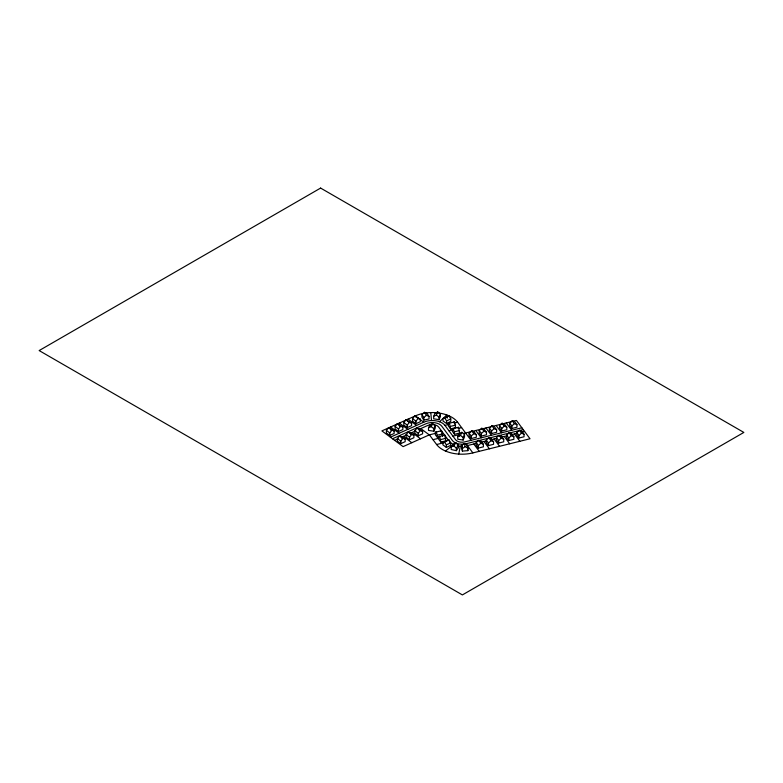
<?xml version="1.0" encoding="UTF-8"?>
<svg xmlns="http://www.w3.org/2000/svg" width="783" height="783" viewBox="0 0 783 783"><rect width="100%" height="100%" fill="white"/><g stroke="black" fill="none" stroke-linecap="round" stroke-linejoin="round"><path stroke-width="1.17" d="M458.721 454.081L460.355 446.163M428.507 427.89L429.887 424.797L432.568 423.505L435.24 425.59L435.24 428.135L433.86 431.218L428.507 430.425L428.507 427.89L431.188 426.598L432.568 423.505M433.684 416.302L435.064 413.209L437.736 411.917L440.418 414.011L440.418 416.546L439.038 419.639L433.684 418.836L433.684 416.302L436.356 415.01L437.736 411.917M433.86 431.218L433.86 428.683L435.24 425.59M439.038 419.639L439.038 417.104L440.418 414.011M457.781 436.689L459.161 433.606L461.843 432.304L464.515 434.399L464.515 436.934L463.135 440.026L457.781 439.234L457.781 436.689L460.463 435.397L461.843 432.304M463.135 440.026L463.135 437.491L464.515 434.399M451.214 446.956L453.269 444L455.833 442.894L458.398 445.184L458.398 447.719L456.352 450.685L451.214 449.501L451.214 446.956L453.778 445.86L455.833 442.894M456.352 450.685L456.352 448.14L458.398 445.184M386.381 430.386L388.564 427.714L394.133 430.944L394.133 433.488L389.777 435.446L386.381 432.921L386.381 430.386L389.777 432.901L389.777 435.446M389.777 432.901L391.95 430.229L394.133 430.944M395.102 426.471L397.284 423.799L402.854 427.029L402.854 429.564L398.498 431.521L395.102 429.006L395.102 426.471L398.498 428.986L398.498 431.521M398.498 428.986L400.681 426.314L402.854 427.029M403.822 422.556L406.005 419.884L411.584 423.114L411.584 425.649L407.219 427.606L403.822 425.091L403.822 422.556L407.219 425.071L407.219 427.606M407.219 425.071L409.401 422.399L411.584 423.114M412.553 418.631L414.736 415.959L420.305 419.199L420.305 421.734L415.939 423.691L412.553 421.176L412.553 418.631L415.939 421.156L415.939 423.691M397.402 438.568L399.584 435.896L405.163 439.126L405.163 441.671L400.798 443.628L397.402 441.113L397.402 438.568L400.798 441.093L400.798 443.628M415.939 421.156L418.122 418.484L420.305 419.199M400.798 441.093L402.981 438.421L405.163 439.126M406.132 434.653L408.305 431.981L413.884 435.211L413.884 437.746L409.519 439.713L406.132 437.188L406.132 434.653L409.519 437.168L409.519 439.713M409.519 437.168L411.701 434.496L413.884 435.211M414.853 430.738L417.036 428.066L422.605 431.296L422.605 433.831L418.249 435.788L414.853 433.273L414.853 430.738L418.249 433.253L418.249 435.788M418.249 433.253L420.422 430.581L422.605 431.296M439.517 421.734L446.829 414.961M469.066 433.087L471.601 430.767L474.146 431.825L476.318 434.761L476.318 437.296L471.239 438.558L469.066 435.622L469.066 433.087L471.239 436.014L471.239 438.558M471.239 436.014L473.784 433.694L476.318 434.761M479.225 430.572L481.76 428.252L484.305 429.319L486.478 432.245L486.478 434.79L481.398 436.043L479.225 433.107L479.225 430.572L481.398 433.508L481.398 436.043M481.398 433.508L483.943 431.188L486.478 432.245M489.385 428.056L491.92 425.737L494.464 426.804L496.637 429.73L496.637 432.275L491.558 433.528L489.385 430.601L489.385 428.056L491.558 430.993L491.558 433.528M476.142 442.62L478.677 440.291L481.222 441.358L483.395 444.294L483.395 446.829L478.315 448.082L476.142 445.155L476.142 442.62L478.315 445.547L478.315 448.082M491.558 430.993L494.093 428.673L496.637 429.73M499.534 425.541L502.079 423.221L504.614 424.288L506.797 427.224L506.797 429.759L501.717 431.012L499.534 428.086L499.534 425.541L501.717 428.477L501.717 431.012M478.315 445.547L480.86 443.227L483.395 444.294M486.302 440.105L488.837 437.785L491.381 438.842L493.554 441.778L493.554 444.313L488.475 445.576L486.302 442.64L486.302 440.105L488.475 443.031L488.475 445.576M501.717 428.477L504.252 426.158L506.797 427.224M509.694 423.035L512.239 420.716L514.774 421.773L516.956 424.709L516.956 427.244L511.876 428.507L509.694 425.57L509.694 423.035L511.876 425.962L511.876 428.507M488.475 443.031L491.01 440.712L493.554 441.778M496.451 437.589L498.996 435.27L501.531 436.337L503.714 439.263L503.714 441.798L498.634 443.061L496.451 440.124L496.451 437.589L498.634 440.526L498.634 443.061M511.876 425.962L514.411 423.642L516.956 424.709M498.634 440.526L501.169 438.196L503.714 439.263M506.611 435.074L509.156 432.754L511.69 433.821L513.873 436.748L513.873 439.292L508.793 440.545L506.611 437.609L506.611 435.074L508.793 438.01L508.793 440.545M508.793 438.01L511.328 435.691L513.873 436.748M516.77 432.559L519.315 430.239L521.85 431.306L524.023 434.242L524.023 436.777L518.953 438.03L516.77 435.103L516.77 432.559L518.953 435.495L518.953 438.03M518.953 435.495L521.488 433.175L524.023 434.242M421.92 414.569L424.503 412.318L427.097 413.453L429.025 416.439L429.025 418.983L423.848 420.099L421.92 417.104L421.92 414.569L423.848 417.554L423.848 420.099M423.848 417.554L426.432 415.303L429.025 416.439M445.439 451.018L453.719 444.627A13.81 7.977 0 0 1 449.295 441.387M461.618 445.4L464.358 443.481L467.089 444.95L467.882 448.111L467.882 450.646L462.41 451.096L461.618 445.4L462.41 451.096M462.41 448.561L465.141 446.643L467.882 448.111M443.002 418.523L448.992 415.969L450.793 418.866L450.793 421.401L446.594 423.486L443.002 421.058L443.002 418.523L448.992 415.969M446.594 423.486L446.594 420.941L450.793 418.866M442.914 442.346L448.962 439.929L450.675 442.875L450.675 445.41L446.33 447.387L442.914 444.881L442.914 442.346L448.962 439.929M446.33 447.387L446.33 444.852L450.675 442.875M471.063 440.34L457.615 422.223A27.63 15.954 0 0 0 415.254 415.92L381.898 430.895L403.098 446.633L429.27 434.878L436.278 433.146M390.374 437.188L423.74 422.213A13.81 7.977 0 0 1 444.92 425.365L449.53 424.22M392.498 438.764L425.864 423.789A10.365 5.98 0 0 1 441.739 426.148L452.466 440.594A10.365 5.98 0 0 0 466.071 443.736L523.21 429.603M394.622 440.34L397.96 438.842M401.288 437.345L406.847 434.849M410.184 433.351L415.744 430.856M419.081 429.358L427.978 425.355A6.91 3.984 0 0 1 438.568 426.931L448.581 440.418M448.365 423.427L454.541 421.949L455.628 427.645L450.548 428.898L448.365 425.962L448.365 423.427L449.462 423.202L450.548 428.898M454.15 423.084L457.615 422.223M450.548 426.363L455.628 425.1M435.368 432.226L436.454 432.001L437.54 437.697L435.368 434.761L435.368 432.226L441.534 430.748L442.62 436.444M452.368 428.82L458.535 427.332L459.631 433.028L454.551 434.291L452.368 431.355L452.368 428.82L453.465 428.595L454.551 434.291M448.923 430.758L453.533 429.613M458.153 428.467L461.618 427.616M437.54 435.162L442.62 433.899M454.551 431.756L459.631 430.493M438.627 436.62L444.793 435.142L445.879 440.839L440.809 442.092L438.627 439.165L438.627 436.62L439.713 436.395L440.809 442.092M433.009 439.684L438.774 438.255M452.926 436.151L458.691 434.722M463.311 433.576L516.408 420.442L530.013 438.764L472.873 452.907A27.63 15.954 0 0 1 436.601 444.529L429.417 434.849M440.809 439.557L445.879 438.304M436.601 444.529L444.675 442.522M521.85 427.772L464.711 441.906A6.91 3.984 0 0 1 455.647 439.811L444.92 425.365M476.759 443.266L467.431 445.576L472.873 452.907M481.428 442.111L486.086 440.956M490.755 439.801L496.588 438.363M501.247 437.208L507.081 435.759M511.739 434.604L517.573 433.165M522.241 432.01L524.571 431.433M453.445 422.174L454.541 421.949M440.438 430.973L441.534 430.748M457.448 427.567L458.535 427.332M443.707 435.368L444.793 435.142M415.254 415.92L423.74 422.213M414.736 415.959L418.122 418.484M408.07 419.14L416.546 425.443M420.794 428.585L429.27 434.878M406.005 419.884L409.401 422.399M417.036 428.066L420.422 430.581M399.34 423.065L407.826 429.358M412.064 432.5L420.549 438.803M397.284 423.799L400.681 426.314M408.305 431.981L411.701 434.496M390.619 426.98L399.105 433.273M403.343 436.425L411.819 442.718M388.564 427.714L391.95 430.229M399.584 435.896L402.981 438.421M436.356 415.01L439.038 417.104M460.463 435.397L463.135 437.491M431.188 426.598L433.86 428.683M453.778 445.86L456.352 448.14M512.239 420.716L514.411 423.642M519.315 430.239L521.488 433.175M506.249 422.947L511.69 430.278M514.411 433.948L519.853 441.279M502.079 423.221L504.252 426.158M509.156 432.754L511.328 435.691M496.089 425.463L501.531 432.793M504.252 436.464L509.694 443.795M491.92 425.737L494.093 428.673M498.996 435.27L501.169 438.196M485.94 427.978L491.381 435.309M494.093 438.979L499.534 446.31M481.76 428.252L483.943 431.188M488.837 437.785L491.01 440.712M475.78 430.493L481.222 437.824M483.943 441.485L489.385 448.816M471.601 430.767L473.784 433.694M478.677 440.291L480.86 443.227M473.784 444L479.225 451.331M424.503 412.318L426.432 415.303M444.803 418.044L446.594 420.941M444.617 441.906L446.33 444.852M467.882 450.646L467.089 444.95M464.358 443.481L465.141 446.643M430.787 412.572L431.502 420.54M501.531 436.337L501.531 438.02M491.381 438.842L491.381 440.535M484.305 429.319L484.305 431.012M481.222 441.358L481.222 443.051M474.146 431.825L474.146 433.518M459.161 433.606L459.161 436.141M447.191 416.448L447.191 418.142M429.887 424.797L429.887 426.49M419.218 428.781L419.218 430.474M410.488 432.696L410.488 434.389M401.767 436.611L401.767 438.304M399.467 424.513L399.467 426.206M390.746 428.428L390.746 430.121M462.42 446.212A13.81 7.977 0 0 1 457.341 445.752M320.609 188.077L39.15 350.569L462.391 594.923L743.85 432.431L320.609 188.077"/></g></svg>
